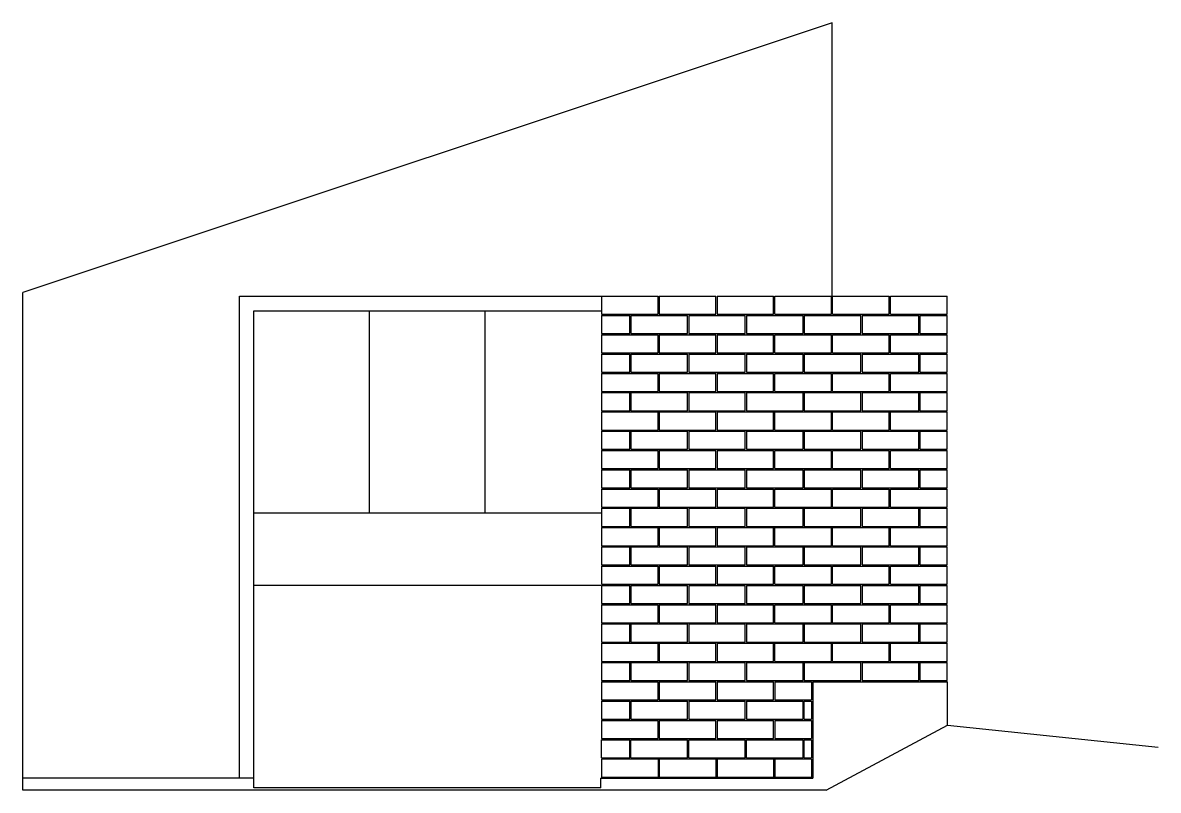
# Model space of a CAD drawing. Header units: inches. Extents: x 683 to 3572, y 849 to 3802.
# Drawn here: x 2247.7 to 2719.2, y 1812.7 to 2131.2 of the extents above; entities that cross this region are included whole.
import ezdxf

# ---------------------------------------------------------------- set-up
doc = ezdxf.new("R2010")
doc.units = ezdxf.units.IN
doc.header["$MEASUREMENT"] = 0
doc.layers.add('blocks', color=251, linetype='Continuous')
doc.layers.add('walls', color=7, linetype='Continuous')

msp = doc.modelspace()

# ---------------------------------------------------------------- linework, layer by layer
for p, q in [((2343.75, 2011.72), (2487.75, 2011.72)), ((2575.75, 1857.72), (2631.75, 1857.72)), ((2575.75, 1857.72), (2575.75, 1817.72))]:
    msp.add_line(p, q)
at = {"layer": 'blocks'}
for p, q in [((2488, 2017.72), (2511.5, 2017.72)), ((2488, 2017.72), (2488, 2010.22)), ((2511.5, 2010.22), (2511.5, 2017.72)), ((2512, 2017.72), (2535.5, 2017.72)), ((2512, 2017.72), (2512, 2010.22)), ((2535.5, 2010.22), (2535.5, 2017.72)), ((2536, 2017.72), (2559.5, 2017.72)), ((2536, 2017.72), (2536, 2010.22)), ((2559.5, 2010.22), (2559.5, 2017.72)), ((2560, 2017.72), (2583.5, 2017.72)), ((2560, 2010.22), (2560, 2017.72)), ((2583.5, 2010.22), (2583.5, 2017.72)), ((2584, 2017.72), (2607.5, 2017.72)), ((2584, 2010.22), (2584, 2017.72)), ((2607.5, 2010.22), (2607.5, 2017.72)), ((2608, 2017.72), (2631.5, 2017.72)), ((2608, 2010.22), (2608, 2017.72)), ((2631.5, 2010.22), (2631.5, 2017.72)), ((2488, 2010.22), (2511.5, 2010.22)), ((2488, 2009.72), (2488, 2002.22)), ((2488, 2009.72), (2499.75, 2009.72)), ((2499.75, 2002.22), (2499.75, 2009.72)), ((2500.25, 2009.72), (2523.75, 2009.72)), ((2500.25, 2009.72), (2500.25, 2002.22)), ((2512, 2010.22), (2535.5, 2010.22)), ((2523.75, 2002.22), (2523.75, 2009.72)), ((2524.25, 2009.72), (2524.25, 2002.22)), ((2524.25, 2009.72), (2547.75, 2009.72)), ((2536, 2010.22), (2559.5, 2010.22)), ((2547.75, 2002.22), (2547.75, 2009.72)), ((2548.25, 2009.72), (2571.75, 2009.72)), ((2548.25, 2009.72), (2548.25, 2002.22)), ((2560, 2010.22), (2583.5, 2010.22)), ((2571.75, 2002.22), (2571.75, 2009.72)), ((2572.25, 2009.72), (2595.75, 2009.72)), ((2572.25, 2009.72), (2572.25, 2002.22)), ((2584, 2010.22), (2607.5, 2010.22)), ((2595.75, 2002.22), (2595.75, 2009.72)), ((2596.25, 2009.72), (2596.25, 2002.22)), ((2596.25, 2009.72), (2619.75, 2009.72)), ((2608, 2010.22), (2631.5, 2010.22)), ((2619.75, 2002.22), (2619.75, 2009.72)), ((2620.25, 2009.72), (2631.5, 2009.72)), ((2620.25, 2009.72), (2620.25, 2002.22)), ((2631.5, 2002.22), (2631.5, 2009.72)), ((2488, 2002.22), (2499.75, 2002.22)), ((2488, 2001.72), (2511.5, 2001.72)), ((2488, 2001.72), (2488, 1994.22)), ((2500.25, 2002.22), (2523.75, 2002.22)), ((2511.5, 1994.22), (2511.5, 2001.72)), ((2512, 2001.72), (2535.5, 2001.72)), ((2512, 2001.72), (2512, 1994.22)), ((2524.25, 2002.22), (2547.75, 2002.22)), ((2535.5, 1994.22), (2535.5, 2001.72)), ((2536, 2001.72), (2559.5, 2001.72)), ((2536, 2001.72), (2536, 1994.22)), ((2548.25, 2002.22), (2571.75, 2002.22)), ((2559.5, 1994.22), (2559.5, 2001.72)), ((2560, 2001.72), (2583.5, 2001.72)), ((2560, 1994.22), (2560, 2001.72)), ((2572.25, 2002.22), (2595.75, 2002.22)), ((2583.5, 1994.22), (2583.5, 2001.72)), ((2584, 2001.72), (2607.5, 2001.72)), ((2584, 1994.22), (2584, 2001.72)), ((2596.25, 2002.22), (2619.75, 2002.22)), ((2607.5, 1994.22), (2607.5, 2001.72)), ((2608, 2001.72), (2631.5, 2001.72)), ((2608, 1994.22), (2608, 2001.72)), ((2620.25, 2002.22), (2631.5, 2002.22)), ((2631.5, 1994.22), (2631.5, 2001.72)), ((2488, 1994.22), (2511.5, 1994.22)), ((2488, 1993.72), (2488, 1986.22)), ((2488, 1993.72), (2499.75, 1993.72)), ((2499.75, 1986.22), (2499.75, 1993.72)), ((2500.25, 1993.72), (2523.75, 1993.72)), ((2500.25, 1993.72), (2500.25, 1986.22)), ((2512, 1994.22), (2535.5, 1994.22)), ((2523.75, 1986.22), (2523.75, 1993.72)), ((2524.25, 1993.72), (2524.25, 1986.22)), ((2524.25, 1993.72), (2547.75, 1993.72)), ((2536, 1994.22), (2559.5, 1994.22)), ((2547.75, 1986.22), (2547.75, 1993.72)), ((2548.25, 1993.72), (2571.75, 1993.72)), ((2548.25, 1993.72), (2548.25, 1986.22)), ((2560, 1994.22), (2583.5, 1994.22)), ((2571.75, 1986.22), (2571.75, 1993.72)), ((2572.25, 1993.72), (2595.75, 1993.72)), ((2572.25, 1993.72), (2572.25, 1986.22)), ((2584, 1994.22), (2607.5, 1994.22)), ((2595.75, 1986.22), (2595.75, 1993.72)), ((2596.25, 1993.72), (2596.25, 1986.22)), ((2596.25, 1993.72), (2619.75, 1993.72)), ((2608, 1994.22), (2631.5, 1994.22)), ((2619.75, 1986.22), (2619.75, 1993.72)), ((2620.25, 1993.72), (2631.5, 1993.72)), ((2620.25, 1993.72), (2620.25, 1986.22)), ((2631.5, 1986.22), (2631.5, 1993.72)), ((2488, 1986.22), (2499.75, 1986.22)), ((2488, 1985.72), (2488, 1978.22)), ((2488, 1985.72), (2511.5, 1985.72)), ((2500.25, 1986.22), (2523.75, 1986.22)), ((2511.5, 1978.22), (2511.5, 1985.72)), ((2512, 1985.72), (2535.5, 1985.72)), ((2512, 1985.72), (2512, 1978.22)), ((2524.25, 1986.22), (2547.75, 1986.22)), ((2535.5, 1978.22), (2535.5, 1985.72)), ((2536, 1985.72), (2559.5, 1985.72)), ((2536, 1985.72), (2536, 1978.22)), ((2548.25, 1986.22), (2571.75, 1986.22)), ((2559.5, 1978.22), (2559.5, 1985.72)), ((2560, 1978.22), (2560, 1985.72)), ((2560, 1985.72), (2583.5, 1985.72)), ((2572.25, 1986.22), (2595.75, 1986.22)), ((2583.5, 1978.22), (2583.5, 1985.72)), ((2584, 1985.72), (2607.5, 1985.72)), ((2584, 1978.22), (2584, 1985.72)), ((2596.25, 1986.22), (2619.75, 1986.22)), ((2607.5, 1978.22), (2607.5, 1985.72)), ((2608, 1985.72), (2631.5, 1985.72)), ((2608, 1978.22), (2608, 1985.72)), ((2620.25, 1986.22), (2631.5, 1986.22)), ((2631.5, 1978.22), (2631.5, 1985.72)), ((2488, 1978.22), (2511.5, 1978.22)), ((2488, 1977.72), (2488, 1970.22)), ((2488, 1977.72), (2499.75, 1977.72)), ((2499.75, 1970.22), (2499.75, 1977.72)), ((2500.25, 1977.72), (2523.75, 1977.72)), ((2500.25, 1977.72), (2500.25, 1970.22)), ((2512, 1978.22), (2535.5, 1978.22)), ((2523.75, 1970.22), (2523.75, 1977.72)), ((2524.25, 1977.72), (2547.75, 1977.72)), ((2524.25, 1977.72), (2524.25, 1970.22)), ((2536, 1978.22), (2559.5, 1978.22)), ((2547.75, 1970.22), (2547.75, 1977.72)), ((2548.25, 1977.72), (2571.75, 1977.72)), ((2548.25, 1977.72), (2548.25, 1970.22)), ((2560, 1978.22), (2583.5, 1978.22)), ((2571.75, 1970.22), (2571.75, 1977.72)), ((2572.25, 1977.72), (2595.75, 1977.72)), ((2572.25, 1977.72), (2572.25, 1970.22)), ((2584, 1978.22), (2607.5, 1978.22)), ((2595.75, 1970.22), (2595.75, 1977.72)), ((2596.25, 1977.72), (2619.75, 1977.72)), ((2596.25, 1977.72), (2596.25, 1970.22)), ((2608, 1978.22), (2631.5, 1978.22)), ((2619.75, 1970.22), (2619.75, 1977.72)), ((2620.25, 1977.72), (2631.5, 1977.72)), ((2620.25, 1977.72), (2620.25, 1970.22)), ((2631.5, 1970.22), (2631.5, 1977.72)), ((2488, 1970.22), (2499.75, 1970.22)), ((2488, 1969.72), (2511.5, 1969.72)), ((2488, 1969.72), (2488, 1962.22)), ((2500.25, 1970.22), (2523.75, 1970.22)), ((2511.5, 1962.22), (2511.5, 1969.72)), ((2512, 1969.72), (2535.5, 1969.72)), ((2512, 1969.72), (2512, 1962.22)), ((2524.25, 1970.22), (2547.75, 1970.22)), ((2535.5, 1962.22), (2535.5, 1969.72)), ((2536, 1969.72), (2559.5, 1969.72)), ((2536, 1969.72), (2536, 1962.22)), ((2548.25, 1970.22), (2571.75, 1970.22)), ((2559.5, 1962.22), (2559.5, 1969.72)), ((2560, 1969.72), (2583.5, 1969.72)), ((2560, 1962.22), (2560, 1969.72)), ((2572.25, 1970.22), (2595.75, 1970.22)), ((2583.5, 1962.22), (2583.5, 1969.72)), ((2584, 1969.72), (2607.5, 1969.72)), ((2584, 1962.22), (2584, 1969.72)), ((2596.25, 1970.22), (2619.75, 1970.22)), ((2607.5, 1962.22), (2607.5, 1969.72)), ((2608, 1969.72), (2631.5, 1969.72)), ((2608, 1962.22), (2608, 1969.72)), ((2620.25, 1970.22), (2631.5, 1970.22)), ((2631.5, 1962.22), (2631.5, 1969.72)), ((2488, 1962.22), (2511.5, 1962.22)), ((2488, 1961.72), (2488, 1954.22)), ((2488, 1961.72), (2499.75, 1961.72)), ((2499.75, 1954.22), (2499.75, 1961.72)), ((2500.25, 1961.72), (2523.75, 1961.72)), ((2500.25, 1961.72), (2500.25, 1954.22)), ((2512, 1962.22), (2535.5, 1962.22)), ((2523.75, 1954.22), (2523.75, 1961.72)), ((2524.25, 1961.72), (2524.25, 1954.22)), ((2524.25, 1961.72), (2547.75, 1961.72)), ((2536, 1962.22), (2559.5, 1962.22)), ((2547.75, 1954.22), (2547.75, 1961.72)), ((2548.25, 1961.72), (2571.75, 1961.72)), ((2548.25, 1961.72), (2548.25, 1954.22)), ((2560, 1962.22), (2583.5, 1962.22)), ((2571.75, 1954.22), (2571.75, 1961.72)), ((2572.25, 1961.72), (2595.75, 1961.72)), ((2572.25, 1961.72), (2572.25, 1954.22)), ((2584, 1962.22), (2607.5, 1962.22)), ((2595.75, 1954.22), (2595.75, 1961.72)), ((2596.25, 1961.72), (2596.25, 1954.22)), ((2596.25, 1961.72), (2619.75, 1961.72)), ((2608, 1962.22), (2631.5, 1962.22)), ((2619.75, 1954.22), (2619.75, 1961.72)), ((2620.25, 1961.72), (2631.5, 1961.72)), ((2620.25, 1961.72), (2620.25, 1954.22)), ((2631.5, 1954.22), (2631.5, 1961.72)), ((2488, 1954.22), (2499.75, 1954.22)), ((2488, 1953.72), (2488, 1946.22)), ((2488, 1953.72), (2511.5, 1953.72)), ((2500.25, 1954.22), (2523.75, 1954.22)), ((2511.5, 1946.22), (2511.5, 1953.72)), ((2512, 1953.72), (2512, 1946.22)), ((2512, 1953.72), (2535.5, 1953.72)), ((2524.25, 1954.22), (2547.75, 1954.22)), ((2535.5, 1946.22), (2535.5, 1953.72)), ((2536, 1953.72), (2559.5, 1953.72)), ((2536, 1953.72), (2536, 1946.22)), ((2548.25, 1954.22), (2571.75, 1954.22)), ((2559.5, 1946.22), (2559.5, 1953.72)), ((2560, 1946.22), (2560, 1953.72)), ((2560, 1953.72), (2583.5, 1953.72)), ((2572.25, 1954.22), (2595.75, 1954.22)), ((2583.5, 1946.22), (2583.5, 1953.72)), ((2584, 1946.22), (2584, 1953.72)), ((2584, 1953.72), (2607.5, 1953.72)), ((2596.25, 1954.22), (2619.75, 1954.22)), ((2607.5, 1946.22), (2607.5, 1953.72)), ((2608, 1953.72), (2631.5, 1953.72)), ((2608, 1946.22), (2608, 1953.72)), ((2620.25, 1954.22), (2631.5, 1954.22)), ((2631.5, 1946.22), (2631.5, 1953.72)), ((2488, 1946.22), (2511.5, 1946.22)), ((2488, 1945.72), (2488, 1938.22)), ((2488, 1945.72), (2499.75, 1945.72)), ((2499.75, 1938.22), (2499.75, 1945.72)), ((2500.25, 1945.72), (2523.75, 1945.72)), ((2500.25, 1945.72), (2500.25, 1938.22)), ((2512, 1946.22), (2535.5, 1946.22)), ((2523.75, 1938.22), (2523.75, 1945.72)), ((2524.25, 1945.72), (2547.75, 1945.72)), ((2524.25, 1945.72), (2524.25, 1938.22)), ((2536, 1946.22), (2559.5, 1946.22)), ((2547.75, 1938.22), (2547.75, 1945.72)), ((2548.25, 1945.72), (2571.75, 1945.72)), ((2548.25, 1945.72), (2548.25, 1938.22)), ((2560, 1946.22), (2583.5, 1946.22)), ((2571.75, 1938.22), (2571.75, 1945.72)), ((2572.25, 1945.72), (2595.75, 1945.72)), ((2572.25, 1945.72), (2572.25, 1938.22)), ((2584, 1946.22), (2607.5, 1946.22)), ((2595.75, 1938.22), (2595.75, 1945.72)), ((2596.25, 1945.72), (2619.75, 1945.72)), ((2596.25, 1945.72), (2596.25, 1938.22)), ((2608, 1946.22), (2631.5, 1946.22)), ((2619.75, 1938.22), (2619.75, 1945.72)), ((2620.25, 1945.72), (2631.5, 1945.72)), ((2620.25, 1945.72), (2620.25, 1938.22)), ((2631.5, 1938.22), (2631.5, 1945.72)), ((2488, 1938.22), (2499.75, 1938.22)), ((2488, 1937.72), (2511.5, 1937.72)), ((2488, 1937.72), (2488, 1930.22)), ((2500.25, 1938.22), (2523.75, 1938.22)), ((2511.5, 1930.22), (2511.5, 1937.72)), ((2512, 1937.72), (2535.5, 1937.72)), ((2512, 1937.72), (2512, 1930.22)), ((2524.25, 1938.22), (2547.75, 1938.22)), ((2535.5, 1930.22), (2535.5, 1937.72)), ((2536, 1937.72), (2559.5, 1937.72)), ((2536, 1937.72), (2536, 1930.22)), ((2548.25, 1938.22), (2571.75, 1938.22)), ((2559.5, 1930.22), (2559.5, 1937.72)), ((2560, 1937.72), (2583.5, 1937.72)), ((2560, 1930.22), (2560, 1937.72)), ((2572.25, 1938.22), (2595.75, 1938.22)), ((2583.5, 1930.22), (2583.5, 1937.72)), ((2584, 1937.72), (2607.5, 1937.72)), ((2584, 1930.22), (2584, 1937.72)), ((2596.25, 1938.22), (2619.75, 1938.22)), ((2607.5, 1930.22), (2607.5, 1937.72)), ((2608, 1937.72), (2631.5, 1937.72)), ((2608, 1930.22), (2608, 1937.72)), ((2620.25, 1938.22), (2631.5, 1938.22)), ((2631.5, 1930.22), (2631.5, 1937.72)), ((2488, 1930.22), (2511.5, 1930.22)), ((2488, 1929.72), (2488, 1922.22)), ((2488, 1929.72), (2499.75, 1929.72)), ((2499.75, 1922.22), (2499.75, 1929.72)), ((2500.25, 1929.72), (2523.75, 1929.72)), ((2500.25, 1929.72), (2500.25, 1922.22)), ((2512, 1930.22), (2535.5, 1930.22)), ((2523.75, 1922.22), (2523.75, 1929.72)), ((2524.25, 1929.72), (2547.75, 1929.72)), ((2524.25, 1929.72), (2524.25, 1922.22)), ((2536, 1930.22), (2559.5, 1930.22)), ((2547.75, 1922.22), (2547.75, 1929.72)), ((2548.25, 1929.72), (2571.75, 1929.72)), ((2548.25, 1929.72), (2548.25, 1922.22)), ((2560, 1930.22), (2583.5, 1930.22)), ((2571.75, 1922.22), (2571.75, 1929.72)), ((2572.25, 1929.72), (2595.75, 1929.72)), ((2572.25, 1929.72), (2572.25, 1922.22)), ((2584, 1930.22), (2607.5, 1930.22)), ((2595.75, 1922.22), (2595.75, 1929.72)), ((2596.25, 1929.72), (2619.75, 1929.72)), ((2596.25, 1929.72), (2596.25, 1922.22)), ((2608, 1930.22), (2631.5, 1930.22)), ((2619.75, 1922.22), (2619.75, 1929.72)), ((2620.25, 1929.72), (2631.5, 1929.72)), ((2620.25, 1929.72), (2620.25, 1922.22)), ((2631.5, 1922.22), (2631.5, 1929.72)), ((2488, 1922.22), (2499.75, 1922.22)), ((2488, 1921.72), (2511.5, 1921.72)), ((2488, 1921.72), (2488, 1914.22)), ((2500.25, 1922.22), (2523.75, 1922.22)), ((2511.5, 1914.22), (2511.5, 1921.72)), ((2512, 1921.72), (2535.5, 1921.72)), ((2512, 1921.72), (2512, 1914.22)), ((2524.25, 1922.22), (2547.75, 1922.22)), ((2535.5, 1914.22), (2535.5, 1921.72)), ((2536, 1921.72), (2559.5, 1921.72)), ((2536, 1921.72), (2536, 1914.22)), ((2548.25, 1922.22), (2571.75, 1922.22)), ((2559.5, 1914.22), (2559.5, 1921.72)), ((2560, 1921.72), (2583.5, 1921.72)), ((2560, 1914.22), (2560, 1921.72)), ((2572.25, 1922.22), (2595.75, 1922.22)), ((2583.5, 1914.22), (2583.5, 1921.72)), ((2584, 1921.72), (2607.5, 1921.72)), ((2584, 1914.22), (2584, 1921.72)), ((2596.25, 1922.22), (2619.75, 1922.22)), ((2607.5, 1914.22), (2607.5, 1921.72)), ((2608, 1921.72), (2631.5, 1921.72)), ((2608, 1914.22), (2608, 1921.72)), ((2620.25, 1922.22), (2631.5, 1922.22)), ((2631.5, 1914.22), (2631.5, 1921.72)), ((2488, 1914.22), (2511.5, 1914.22)), ((2512, 1914.22), (2535.5, 1914.22)), ((2536, 1914.22), (2559.5, 1914.22)), ((2560, 1914.22), (2583.5, 1914.22)), ((2584, 1914.22), (2607.5, 1914.22)), ((2608, 1914.22), (2631.5, 1914.22)), ((2488, 1913.72), (2488, 1906.22)), ((2488, 1913.72), (2499.75, 1913.72)), ((2499.75, 1906.22), (2499.75, 1913.72)), ((2500.25, 1913.72), (2523.75, 1913.72)), ((2500.25, 1913.72), (2500.25, 1906.22)), ((2523.75, 1906.22), (2523.75, 1913.72)), ((2524.25, 1913.72), (2547.75, 1913.72)), ((2524.25, 1913.72), (2524.25, 1906.22)), ((2547.75, 1906.22), (2547.75, 1913.72)), ((2548.25, 1913.72), (2571.75, 1913.72)), ((2548.25, 1913.72), (2548.25, 1906.22)), ((2571.75, 1906.22), (2571.75, 1913.72)), ((2572.25, 1913.72), (2595.75, 1913.72)), ((2572.25, 1913.72), (2572.25, 1906.22)), ((2595.75, 1906.22), (2595.75, 1913.72)), ((2596.25, 1913.72), (2619.75, 1913.72)), ((2596.25, 1913.72), (2596.25, 1906.22)), ((2619.75, 1906.22), (2619.75, 1913.72)), ((2620.25, 1913.72), (2631.5, 1913.72)), ((2620.25, 1913.72), (2620.25, 1906.22)), ((2631.5, 1906.22), (2631.5, 1913.72)), ((2488, 1906.22), (2499.75, 1906.22)), ((2488, 1905.72), (2511.5, 1905.72)), ((2488, 1905.72), (2488, 1898.22)), ((2500.25, 1906.22), (2523.75, 1906.22)), ((2511.5, 1898.22), (2511.5, 1905.72)), ((2512, 1905.72), (2535.5, 1905.72)), ((2512, 1905.72), (2512, 1898.22)), ((2524.25, 1906.22), (2547.75, 1906.22)), ((2535.5, 1898.22), (2535.5, 1905.72)), ((2536, 1905.72), (2559.5, 1905.72)), ((2536, 1905.72), (2536, 1898.22)), ((2548.25, 1906.22), (2571.75, 1906.22)), ((2559.5, 1898.22), (2559.5, 1905.72)), ((2560, 1905.72), (2583.5, 1905.72)), ((2560, 1898.22), (2560, 1905.72)), ((2572.25, 1906.22), (2595.75, 1906.22)), ((2583.5, 1898.22), (2583.5, 1905.72)), ((2584, 1905.72), (2607.5, 1905.72)), ((2584, 1898.22), (2584, 1905.72)), ((2596.25, 1906.22), (2619.75, 1906.22)), ((2607.5, 1898.22), (2607.5, 1905.72)), ((2608, 1905.72), (2631.5, 1905.72)), ((2608, 1898.22), (2608, 1905.72)), ((2620.25, 1906.22), (2631.5, 1906.22)), ((2631.5, 1898.22), (2631.5, 1905.72)), ((2488, 1898.22), (2511.5, 1898.22)), ((2488, 1897.72), (2488, 1890.22)), ((2488, 1897.72), (2499.75, 1897.72)), ((2499.75, 1890.22), (2499.75, 1897.72)), ((2500.25, 1897.72), (2523.75, 1897.72)), ((2500.25, 1897.72), (2500.25, 1890.22)), ((2512, 1898.22), (2535.5, 1898.22)), ((2523.75, 1890.22), (2523.75, 1897.72)), ((2524.25, 1897.72), (2547.75, 1897.72)), ((2524.25, 1897.72), (2524.25, 1890.22)), ((2536, 1898.22), (2559.5, 1898.22)), ((2547.75, 1890.22), (2547.75, 1897.72)), ((2548.25, 1897.72), (2571.75, 1897.72)), ((2548.25, 1897.72), (2548.25, 1890.22)), ((2560, 1898.22), (2583.5, 1898.22)), ((2571.75, 1890.22), (2571.75, 1897.72)), ((2572.25, 1897.72), (2595.75, 1897.72)), ((2572.25, 1897.72), (2572.25, 1890.22)), ((2584, 1898.22), (2607.5, 1898.22)), ((2595.75, 1890.22), (2595.75, 1897.72)), ((2596.25, 1897.72), (2619.75, 1897.72)), ((2596.25, 1897.72), (2596.25, 1890.22)), ((2608, 1898.22), (2631.5, 1898.22)), ((2619.75, 1890.22), (2619.75, 1897.72)), ((2620.25, 1897.72), (2631.5, 1897.72)), ((2620.25, 1897.72), (2620.25, 1890.22)), ((2631.5, 1890.22), (2631.5, 1897.72)), ((2488, 1890.22), (2499.75, 1890.22)), ((2488, 1889.72), (2511.5, 1889.72)), ((2488, 1889.72), (2488, 1882.22)), ((2500.25, 1890.22), (2523.75, 1890.22)), ((2511.5, 1882.22), (2511.5, 1889.72)), ((2512, 1889.72), (2535.5, 1889.72)), ((2512, 1889.72), (2512, 1882.22)), ((2524.25, 1890.22), (2547.75, 1890.22)), ((2535.5, 1882.22), (2535.5, 1889.72)), ((2536, 1889.72), (2559.5, 1889.72)), ((2536, 1889.72), (2536, 1882.22)), ((2548.25, 1890.22), (2571.75, 1890.22)), ((2559.5, 1882.22), (2559.5, 1889.72)), ((2560, 1889.72), (2583.5, 1889.72)), ((2560, 1882.22), (2560, 1889.72)), ((2572.25, 1890.22), (2595.75, 1890.22)), ((2583.5, 1882.22), (2583.5, 1889.72)), ((2584, 1889.72), (2607.5, 1889.72)), ((2584, 1882.22), (2584, 1889.72)), ((2596.25, 1890.22), (2619.75, 1890.22)), ((2607.5, 1882.22), (2607.5, 1889.72)), ((2608, 1889.72), (2631.5, 1889.72)), ((2608, 1882.22), (2608, 1889.72)), ((2620.25, 1890.22), (2631.5, 1890.22)), ((2631.5, 1882.22), (2631.5, 1889.72)), ((2488, 1882.22), (2511.5, 1882.22)), ((2488, 1881.72), (2488, 1874.22)), ((2488, 1881.72), (2499.75, 1881.72)), ((2499.75, 1874.22), (2499.75, 1881.72)), ((2500.25, 1881.72), (2523.75, 1881.72)), ((2500.25, 1881.72), (2500.25, 1874.22)), ((2512, 1882.22), (2535.5, 1882.22)), ((2523.75, 1874.22), (2523.75, 1881.72)), ((2524.25, 1881.72), (2547.75, 1881.72)), ((2524.25, 1881.72), (2524.25, 1874.22)), ((2536, 1882.22), (2559.5, 1882.22)), ((2547.75, 1874.22), (2547.75, 1881.72)), ((2548.25, 1881.72), (2571.75, 1881.72)), ((2548.25, 1881.72), (2548.25, 1874.22)), ((2560, 1882.22), (2583.5, 1882.22)), ((2571.75, 1874.22), (2571.75, 1881.72)), ((2572.25, 1881.72), (2595.75, 1881.72)), ((2572.25, 1881.72), (2572.25, 1874.22)), ((2584, 1882.22), (2607.5, 1882.22)), ((2595.75, 1874.22), (2595.75, 1881.72)), ((2596.25, 1881.72), (2619.75, 1881.72)), ((2596.25, 1881.72), (2596.25, 1874.22)), ((2608, 1882.22), (2631.5, 1882.22)), ((2619.75, 1874.22), (2619.75, 1881.72)), ((2620.25, 1881.72), (2631.5, 1881.72)), ((2620.25, 1881.72), (2620.25, 1874.22)), ((2631.5, 1874.22), (2631.5, 1881.72)), ((2488, 1874.22), (2499.75, 1874.22)), ((2488, 1873.72), (2488, 1866.22)), ((2488, 1873.72), (2511.5, 1873.72)), ((2500.25, 1874.22), (2523.75, 1874.22)), ((2511.5, 1866.22), (2511.5, 1873.72)), ((2512, 1873.72), (2512, 1866.22)), ((2512, 1873.72), (2535.5, 1873.72)), ((2524.25, 1874.22), (2547.75, 1874.22)), ((2535.5, 1866.22), (2535.5, 1873.72)), ((2536, 1873.72), (2536, 1866.22)), ((2536, 1873.72), (2559.5, 1873.72)), ((2548.25, 1874.22), (2571.75, 1874.22)), ((2559.5, 1866.22), (2559.5, 1873.72)), ((2560, 1866.22), (2560, 1873.72)), ((2560, 1873.72), (2583.5, 1873.72)), ((2572.25, 1874.22), (2595.75, 1874.22)), ((2583.5, 1866.22), (2583.5, 1873.72)), ((2584, 1866.22), (2584, 1873.72)), ((2584, 1873.72), (2607.5, 1873.72)), ((2596.25, 1874.22), (2619.75, 1874.22)), ((2607.5, 1866.22), (2607.5, 1873.72)), ((2608, 1873.72), (2631.5, 1873.72)), ((2608, 1866.22), (2608, 1873.72)), ((2620.25, 1874.22), (2631.5, 1874.22)), ((2631.5, 1866.22), (2631.5, 1873.72)), ((2488, 1866.22), (2511.5, 1866.22)), ((2488, 1865.72), (2488, 1858.22)), ((2488, 1865.72), (2499.75, 1865.72)), ((2499.75, 1858.22), (2499.75, 1865.72)), ((2500.25, 1865.72), (2523.75, 1865.72)), ((2500.25, 1865.72), (2500.25, 1858.22)), ((2512, 1866.22), (2535.5, 1866.22)), ((2523.75, 1858.22), (2523.75, 1865.72)), ((2524.25, 1865.72), (2524.25, 1858.22)), ((2524.25, 1865.72), (2547.75, 1865.72)), ((2536, 1866.22), (2559.5, 1866.22)), ((2547.75, 1858.22), (2547.75, 1865.72)), ((2548.25, 1865.72), (2571.75, 1865.72)), ((2548.25, 1865.72), (2548.25, 1858.22)), ((2560, 1866.22), (2583.5, 1866.22)), ((2571.75, 1858.22), (2571.75, 1865.72)), ((2572.25, 1865.72), (2595.75, 1865.72)), ((2572.25, 1865.72), (2572.25, 1858.22)), ((2584, 1866.22), (2607.5, 1866.22)), ((2595.75, 1858.22), (2595.75, 1865.72)), ((2596.25, 1865.72), (2596.25, 1858.22)), ((2596.25, 1865.72), (2619.75, 1865.72)), ((2608, 1866.22), (2631.5, 1866.22)), ((2619.75, 1858.22), (2619.75, 1865.72)), ((2620.25, 1865.72), (2631.5, 1865.72)), ((2620.25, 1865.72), (2620.25, 1858.22)), ((2631.5, 1858.22), (2631.5, 1865.72)), ((2488, 1858.22), (2499.75, 1858.22)), ((2488, 1857.72), (2488, 1850.22)), ((2488, 1857.72), (2511.5, 1857.72)), ((2500.25, 1858.22), (2523.75, 1858.22)), ((2511.5, 1850.22), (2511.5, 1857.72)), ((2512, 1857.72), (2535.5, 1857.72)), ((2512, 1857.72), (2512, 1850.22)), ((2524.25, 1858.22), (2547.75, 1858.22)), ((2535.5, 1850.22), (2535.5, 1857.72)), ((2536, 1857.72), (2559.5, 1857.72)), ((2536, 1857.72), (2536, 1850.22)), ((2548.25, 1858.22), (2571.75, 1858.22)), ((2559.5, 1850.22), (2559.5, 1857.72)), ((2560, 1857.72), (2575.25, 1857.72)), ((2560, 1857.72), (2560, 1850.22)), ((2572.25, 1858.22), (2595.75, 1858.22)), ((2575.25, 1857.72), (2575.25, 1850.22)), ((2596.25, 1858.22), (2619.75, 1858.22)), ((2620.25, 1858.22), (2631.5, 1858.22)), ((2488, 1850.22), (2511.5, 1850.22)), ((2488, 1849.72), (2488, 1842.22)), ((2488, 1849.72), (2499.75, 1849.72)), ((2499.75, 1842.22), (2499.75, 1849.72)), ((2500.25, 1849.72), (2523.75, 1849.72)), ((2500.25, 1849.72), (2500.25, 1842.22)), ((2512, 1850.22), (2535.5, 1850.22)), ((2523.75, 1842.22), (2523.75, 1849.72)), ((2524.25, 1849.72), (2524.25, 1842.22)), ((2524.25, 1849.72), (2547.75, 1849.72)), ((2536, 1850.22), (2559.5, 1850.22)), ((2547.75, 1842.22), (2547.75, 1849.72)), ((2548.25, 1849.72), (2571.75, 1849.72)), ((2548.25, 1849.72), (2548.25, 1842.22)), ((2560, 1850.22), (2575.25, 1850.22)), ((2571.75, 1842.22), (2571.75, 1849.72)), ((2572.25, 1849.72), (2575.25, 1849.72)), ((2572.25, 1842.22), (2572.25, 1849.72)), ((2575.25, 1849.72), (2575.25, 1842.22)), ((2488, 1842.22), (2499.75, 1842.22)), ((2488, 1841.72), (2488, 1834.22)), ((2488, 1841.72), (2511.5, 1841.72)), ((2500.25, 1842.22), (2523.75, 1842.22)), ((2511.5, 1834.22), (2511.5, 1841.72)), ((2512, 1841.72), (2535.5, 1841.72)), ((2512, 1841.72), (2512, 1834.22)), ((2524.25, 1842.22), (2547.75, 1842.22)), ((2535.5, 1834.22), (2535.5, 1841.72)), ((2536, 1841.72), (2559.5, 1841.72)), ((2536, 1841.72), (2536, 1834.22)), ((2548.25, 1842.22), (2571.75, 1842.22)), ((2559.5, 1834.22), (2559.5, 1841.72)), ((2560, 1841.72), (2575.25, 1841.72)), ((2560, 1841.72), (2560, 1834.22)), ((2572.25, 1842.22), (2575.25, 1842.22)), ((2572.25, 1842.22), (2573.25, 1842.22)), ((2575.25, 1841.72), (2575.25, 1834.22)), ((2488, 1834.22), (2511.5, 1834.22)), ((2512, 1834.22), (2535.5, 1834.22)), ((2536, 1834.22), (2559.5, 1834.22)), ((2560, 1834.22), (2575.25, 1834.22)), ((2488, 1826.22), (2488, 1833.72)), ((2488, 1833.72), (2499.75, 1833.72)), ((2499.75, 1826.22), (2499.75, 1833.72)), ((2500.25, 1833.72), (2523.75, 1833.72)), ((2500.25, 1826.22), (2500.25, 1833.72)), ((2523.75, 1826.22), (2523.75, 1833.72)), ((2524.25, 1833.72), (2547.75, 1833.72)), ((2524.25, 1826.22), (2524.25, 1833.72)), ((2547.75, 1826.22), (2547.75, 1833.72)), ((2548.25, 1833.72), (2571.75, 1833.72)), ((2548.25, 1826.22), (2548.25, 1833.72)), ((2571.75, 1826.22), (2571.75, 1833.72)), ((2572.25, 1833.72), (2575.25, 1833.72)), ((2572.25, 1826.22), (2572.25, 1833.72)), ((2575.25, 1833.72), (2575.25, 1826.22)), ((2488, 1826.22), (2499.75, 1826.22)), ((2488, 1825.72), (2488, 1818.22)), ((2488, 1825.72), (2511.5, 1825.72)), ((2500.25, 1826.22), (2523.75, 1826.22)), ((2511.5, 1825.72), (2511.5, 1818.22)), ((2512, 1825.72), (2535.5, 1825.72)), ((2512, 1825.72), (2512, 1818.22)), ((2524.25, 1826.22), (2547.75, 1826.22)), ((2534.25, 1825.72), (2535.5, 1825.72)), ((2535.5, 1825.72), (2535.5, 1818.22)), ((2536, 1825.72), (2559.5, 1825.72)), ((2536, 1825.72), (2536, 1818.22)), ((2548.25, 1826.22), (2571.75, 1826.22)), ((2558.5, 1825.72), (2559.5, 1825.72)), ((2559.5, 1825.72), (2559.5, 1818.22)), ((2560, 1825.72), (2575.25, 1825.72)), ((2560, 1825.72), (2560, 1818.22)), ((2572.25, 1826.22), (2575.25, 1826.22)), ((2572.25, 1826.22), (2573.25, 1826.22)), ((2575.25, 1825.72), (2575.25, 1818.22)), ((2487.75, 1817.72), (2575.75, 1817.72)), ((2487.75, 1817.72), (2575.75, 1817.72)), ((2488, 1818.22), (2511.5, 1818.22)), ((2512, 1818.22), (2535.5, 1818.22)), ((2534.25, 1818.22), (2535.5, 1818.22)), ((2536, 1818.22), (2559.5, 1818.22)), ((2560, 1818.22), (2575.25, 1818.22))]:
    msp.add_line(p, q, dxfattribs=at)
at = {"layer": 'walls'}
for p, q in [((2583.75, 2131.22), (2247.75, 2019.22)), ((2583.75, 2017.72), (2583.75, 2131.22)), ((2247.75, 1812.72), (2247.75, 2019.22)), ((2337.75, 2017.72), (2488, 2017.72)), ((2337.75, 1817.72), (2337.75, 2017.72)), ((2343.75, 1813.72), (2343.75, 2011.72)), ((2343.75, 2005.72), (2343.75, 2010.22)), ((2391.75, 1927.72), (2391.75, 2011.72)), ((2439.75, 1927.72), (2439.75, 2011.72)), ((2487.75, 1927.72), (2343.75, 1927.72)), ((2487.75, 1897.72), (2343.75, 1897.72)), ((2631.75, 1839.77), (2631.75, 1857.72)), ((2581.35, 1812.72), (2631.75, 1839.77)), ((2631.75, 1839.77), (2719.2, 1830.6)), ((2343.75, 1817.72), (2247.75, 1817.72)), ((2575.75, 1817.72), (2487.75, 1817.72)), ((2487.75, 1813.72), (2487.75, 1817.72)), ((2581.35, 1812.72), (2247.75, 1812.72)), ((2487.75, 1813.72), (2343.75, 1813.72))]:
    msp.add_line(p, q, dxfattribs=at)

doc.saveas('drawing.dxf')
